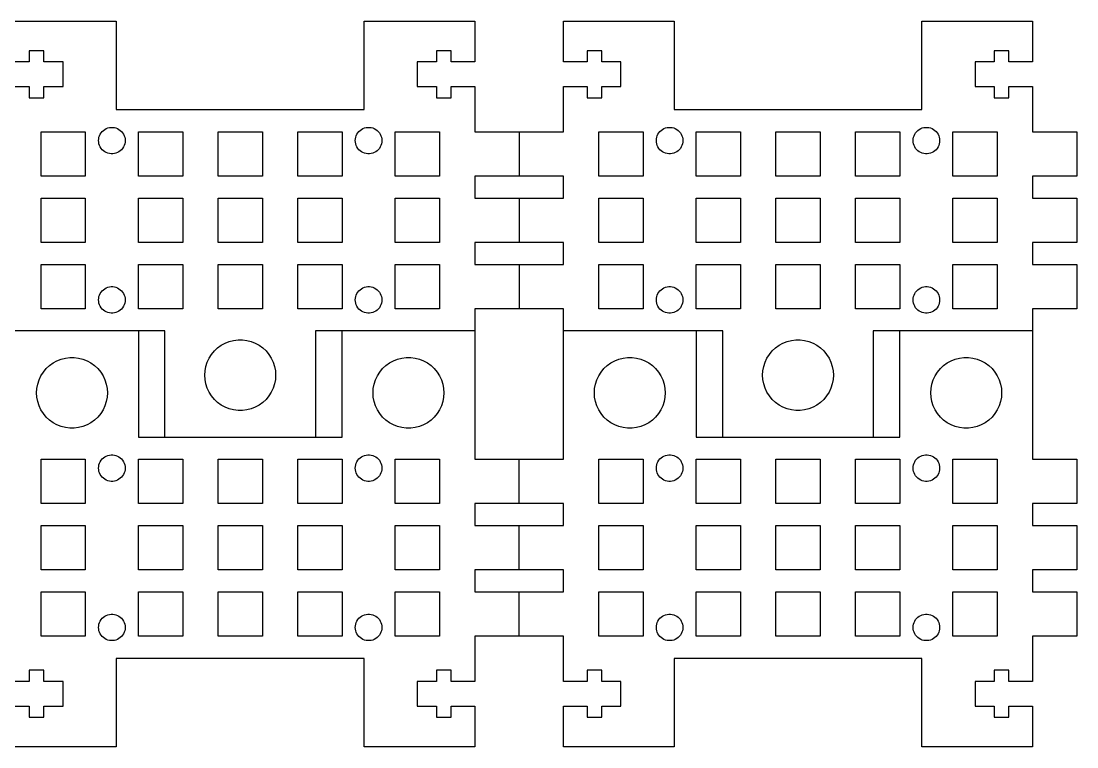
# Model space of a CAD drawing. Extents: x 0 to 538, y 0 to 85.
# Drawn here: x 418.9 to 538.1, y 2.6 to 84.6 of the extents above; entities that cross this region are included whole.
import ezdxf

# ---------------------------------------------------------------- set-up
doc = ezdxf.new("R2010")
doc.units = 0
doc.layers.add('LAYER_1', color=7, linetype='CONTINUOUS')

msp = doc.modelspace()

# ---------------------------------------------------------------- linework, layer by layer
at = {"layer": 'LAYER_1', "color": 7}
msp.add_line((480.1411, 52.141079), (470.141085, 52.141079), dxfattribs=at)
for points in [[(417.141085, 84.641087), (429.641085, 84.641087), (429.641085, 74.641076), (457.641085, 74.641076), (457.641085, 84.641087), (470.141085, 84.641087), (470.141085, 80.041085), (467.466085, 80.041085), (467.466085, 81.291087), (465.816085, 81.291087), (465.816085, 80.041085), (463.641085, 80.041085), (463.641085, 77.241085), (465.816085, 77.241085), (465.816085, 75.991086), (467.466085, 75.991086), (467.466085, 77.241085), (470.141085, 77.241085), (470.141085, 72.141095), (480.1411, 72.141095)], [(480.1411, 72.141095), (480.1411, 77.241085), (482.8161, 77.241085), (482.8161, 75.991086), (484.4661, 75.991086), (484.4661, 77.241085), (486.6411, 77.241085), (486.6411, 80.041085), (484.4661, 80.041085), (484.4661, 81.291087), (482.8161, 81.291087), (482.8161, 80.041085), (480.1411, 80.041085), (480.1411, 84.641087), (492.6411, 84.641087), (492.6411, 74.641076), (520.6411, 74.641076), (520.6411, 84.641087), (533.1411, 84.641087), (533.1411, 80.041085), (530.4661, 80.041085), (530.4661, 81.291087), (528.8161, 81.291087), (528.8161, 80.041085), (526.6411, 80.041085), (526.6411, 77.241085), (528.8161, 77.241085), (528.8161, 75.991086), (530.4661, 75.991086), (530.4661, 77.241085), (533.1411, 77.241085), (533.1411, 72.141095), (538.141099, 72.141095), (538.141099, 67.141077), (533.1411, 67.141077), (533.1411, 64.641096), (538.141099, 64.641096), (538.141099, 59.641078), (533.1411, 59.641078), (533.1411, 57.141097), (538.141099, 57.141097), (538.141099, 52.141079), (533.1411, 52.141079)], [(417.141085, 77.241085), (419.816085, 77.241085), (419.816085, 75.991086), (421.466085, 75.991086), (421.466085, 77.241085), (423.641085, 77.241085), (423.641085, 80.041085), (421.466085, 80.041085), (421.466085, 81.291087), (419.816085, 81.291087), (419.816085, 80.041085), (417.141085, 80.041085)], [(421.141085, 67.141077), (421.141085, 72.141095), (426.141085, 72.141095), (426.141085, 67.141077), (421.141085, 67.141077)], [(427.641085, 71.141097), (427.653085, 71.329086), (427.688085, 71.514082), (427.746085, 71.693096), (427.827085, 71.864094), (427.927085, 72.023098), (428.048085, 72.168076), (428.185085, 72.29708), (428.337085, 72.40709), (428.502085, 72.498078), (428.677085, 72.568098), (428.860085, 72.6141), (429.047085, 72.638089), (429.235085, 72.638089), (429.422085, 72.6141), (429.605085, 72.568098), (429.780085, 72.498078), (429.945085, 72.40709), (430.097085, 72.29708), (430.234085, 72.168076), (430.355085, 72.023098), (430.455085, 71.864094), (430.536085, 71.693096), (430.594085, 71.514082), (430.629085, 71.329086), (430.641085, 71.141097), (430.629085, 70.953081), (430.594085, 70.768084), (430.536085, 70.589099), (430.455085, 70.418072), (430.355085, 70.259097), (430.234085, 70.114091), (430.097085, 69.985087), (429.945085, 69.875077), (429.780085, 69.784088), (429.605085, 69.714097), (429.422085, 69.668095), (429.235085, 69.644106), (429.047085, 69.644078), (428.860085, 69.668067), (428.677085, 69.714097), (428.502085, 69.784088), (428.337085, 69.875077), (428.185085, 69.985087), (428.048085, 70.114091), (427.927085, 70.259097), (427.827085, 70.418072), (427.746085, 70.589099), (427.688085, 70.768084), (427.653085, 70.953081), (427.641085, 71.141097)], [(432.141085, 67.141077), (432.141085, 72.141095), (437.141085, 72.141095), (437.141085, 67.141077), (432.141085, 67.141077)], [(441.141085, 67.141077), (441.141085, 72.141095), (446.141085, 72.141095), (446.141085, 67.141077), (441.141085, 67.141077)], [(450.141085, 67.141077), (450.141085, 72.141095), (455.141085, 72.141095), (455.141085, 67.141077), (450.141085, 67.141077)], [(456.641085, 71.141097), (456.653085, 71.329086), (456.688085, 71.514082), (456.746085, 71.693096), (456.827085, 71.864094), (456.927085, 72.023098), (457.048085, 72.168076), (457.185085, 72.29708), (457.337085, 72.40709), (457.502085, 72.498078), (457.677085, 72.568098), (457.860085, 72.6141), (458.047085, 72.638089), (458.235085, 72.638089), (458.422085, 72.6141), (458.605085, 72.568098), (458.780085, 72.498078), (458.945085, 72.40709), (459.097085, 72.29708), (459.234085, 72.168076), (459.355085, 72.023098), (459.455085, 71.864094), (459.536085, 71.693096), (459.594085, 71.514082), (459.629085, 71.329086), (459.641085, 71.141097), (459.629085, 70.953081), (459.594085, 70.768084), (459.536085, 70.589099), (459.455085, 70.418072), (459.355085, 70.259097), (459.234085, 70.114091), (459.097085, 69.985087), (458.945085, 69.875077), (458.780085, 69.784088), (458.605085, 69.714097), (458.422085, 69.668095), (458.235085, 69.644106), (458.047085, 69.644078), (457.860085, 69.668067), (457.677085, 69.714097), (457.502085, 69.784088), (457.337085, 69.875077), (457.185085, 69.985087), (457.048085, 70.114091), (456.927085, 70.259097), (456.827085, 70.418072), (456.746085, 70.589099), (456.688085, 70.768084), (456.653085, 70.953081), (456.641085, 71.141097)], [(461.141085, 67.141077), (461.141085, 72.141095), (466.141085, 72.141095), (466.141085, 67.141077), (461.141085, 67.141077)], [(475.141084, 72.141095), (475.141084, 67.141077)], [(484.1411, 67.141077), (484.1411, 72.141095), (489.1411, 72.141095), (489.1411, 67.141077), (484.1411, 67.141077)], [(490.6411, 71.141097), (490.6531, 71.329086), (490.6881, 71.514082), (490.7461, 71.693096), (490.8271, 71.864094), (490.9271, 72.023098), (491.0481, 72.168076), (491.1851, 72.29708), (491.3371, 72.40709), (491.5021, 72.498078), (491.6771, 72.568098), (491.8601, 72.6141), (492.0471, 72.638089), (492.2351, 72.638089), (492.4221, 72.6141), (492.6051, 72.568098), (492.7801, 72.498078), (492.9451, 72.40709), (493.0971, 72.29708), (493.2341, 72.168076), (493.3551, 72.023098), (493.4551, 71.864094), (493.5361, 71.693096), (493.5941, 71.514082), (493.6291, 71.329086), (493.6411, 71.141097), (493.6291, 70.953081), (493.5941, 70.768084), (493.5361, 70.589099), (493.4551, 70.418072), (493.3551, 70.259097), (493.2341, 70.114091), (493.0971, 69.985087), (492.9451, 69.875077), (492.7801, 69.784088), (492.6051, 69.714097), (492.4221, 69.668095), (492.2351, 69.644106), (492.0471, 69.644078), (491.8601, 69.668067), (491.6771, 69.714097), (491.5021, 69.784088), (491.3371, 69.875077), (491.1851, 69.985087), (491.0481, 70.114091), (490.9271, 70.259097), (490.8271, 70.418072), (490.7461, 70.589099), (490.6881, 70.768084), (490.6531, 70.953081), (490.6411, 71.141097)], [(495.1411, 67.141077), (495.1411, 72.141095), (500.1411, 72.141095), (500.1411, 67.141077), (495.1411, 67.141077)], [(504.1411, 67.141077), (504.1411, 72.141095), (509.1411, 72.141095), (509.1411, 67.141077), (504.1411, 67.141077)], [(513.1411, 67.141077), (513.1411, 72.141095), (518.1411, 72.141095), (518.1411, 67.141077), (513.1411, 67.141077)], [(519.6411, 71.141097), (519.6531, 71.329086), (519.6881, 71.514082), (519.7461, 71.693096), (519.8271, 71.864094), (519.9271, 72.023098), (520.0481, 72.168076), (520.1851, 72.29708), (520.3371, 72.40709), (520.5021, 72.498078), (520.6771, 72.568098), (520.8601, 72.6141), (521.0471, 72.638089), (521.2351, 72.638089), (521.4221, 72.6141), (521.6051, 72.568098), (521.7801, 72.498078), (521.9451, 72.40709), (522.0971, 72.29708), (522.2341, 72.168076), (522.3551, 72.023098), (522.4551, 71.864094), (522.5361, 71.693096), (522.5941, 71.514082), (522.6291, 71.329086), (522.6411, 71.141097), (522.6291, 70.953081), (522.5941, 70.768084), (522.5361, 70.589099), (522.4551, 70.418072), (522.3551, 70.259097), (522.2341, 70.114091), (522.0971, 69.985087), (521.9451, 69.875077), (521.7801, 69.784088), (521.6051, 69.714097), (521.4221, 69.668095), (521.2351, 69.644106), (521.0471, 69.644078), (520.8601, 69.668067), (520.6771, 69.714097), (520.5021, 69.784088), (520.3371, 69.875077), (520.1851, 69.985087), (520.0481, 70.114091), (519.9271, 70.259097), (519.8271, 70.418072), (519.7461, 70.589099), (519.6881, 70.768084), (519.6531, 70.953081), (519.6411, 71.141097)], [(524.1411, 67.141077), (524.1411, 72.141095), (529.1411, 72.141095), (529.1411, 67.141077), (524.1411, 67.141077)], [(480.1411, 67.141077), (470.141085, 67.141077), (470.141085, 64.641096), (480.1411, 64.641096)], [(480.1411, 64.641096), (480.1411, 67.141077)], [(421.141085, 59.641078), (421.141085, 64.641096), (426.141085, 64.641096), (426.141085, 59.641078), (421.141085, 59.641078)], [(432.141085, 59.641078), (432.141085, 64.641096), (437.141085, 64.641096), (437.141085, 59.641078), (432.141085, 59.641078)], [(441.141085, 59.641078), (441.141085, 64.641096), (446.141085, 64.641096), (446.141085, 59.641078), (441.141085, 59.641078)], [(450.141085, 59.641078), (450.141085, 64.641096), (455.141085, 64.641096), (455.141085, 59.641078), (450.141085, 59.641078)], [(461.141085, 59.641078), (461.141085, 64.641096), (466.141085, 64.641096), (466.141085, 59.641078), (461.141085, 59.641078)], [(475.141084, 64.641096), (475.141084, 59.641078)], [(484.1411, 59.641078), (484.1411, 64.641096), (489.1411, 64.641096), (489.1411, 59.641078), (484.1411, 59.641078)], [(495.1411, 59.641078), (495.1411, 64.641096), (500.1411, 64.641096), (500.1411, 59.641078), (495.1411, 59.641078)], [(504.1411, 59.641078), (504.1411, 64.641096), (509.1411, 64.641096), (509.1411, 59.641078), (504.1411, 59.641078)], [(513.1411, 59.641078), (513.1411, 64.641096), (518.1411, 64.641096), (518.1411, 59.641078), (513.1411, 59.641078)], [(524.1411, 59.641078), (524.1411, 64.641096), (529.1411, 64.641096), (529.1411, 59.641078), (524.1411, 59.641078)], [(480.1411, 59.641078), (470.141085, 59.641078), (470.141085, 57.141097), (480.1411, 57.141097)], [(480.1411, 57.141097), (480.1411, 59.641078)], [(421.141085, 52.141079), (421.141085, 57.141097), (426.141085, 57.141097), (426.141085, 52.141079), (421.141085, 52.141079)], [(432.141085, 52.141079), (432.141085, 57.141097), (437.141085, 57.141097), (437.141085, 52.141079), (432.141085, 52.141079)], [(441.141085, 52.141079), (441.141085, 57.141097), (446.141085, 57.141097), (446.141085, 52.141079), (441.141085, 52.141079)], [(450.141085, 52.141079), (450.141085, 57.141097), (455.141085, 57.141097), (455.141085, 52.141079), (450.141085, 52.141079)], [(461.141085, 52.141079), (461.141085, 57.141097), (466.141085, 57.141097), (466.141085, 52.141079), (461.141085, 52.141079)], [(475.141084, 57.141097), (475.141084, 52.141079)], [(484.1411, 52.141079), (484.1411, 57.141097), (489.1411, 57.141097), (489.1411, 52.141079), (484.1411, 52.141079)], [(495.1411, 52.141079), (495.1411, 57.141097), (500.1411, 57.141097), (500.1411, 52.141079), (495.1411, 52.141079)], [(504.1411, 52.141079), (504.1411, 57.141097), (509.1411, 57.141097), (509.1411, 52.141079), (504.1411, 52.141079)], [(513.1411, 52.141079), (513.1411, 57.141097), (518.1411, 57.141097), (518.1411, 52.141079), (513.1411, 52.141079)], [(524.1411, 52.141079), (524.1411, 57.141097), (529.1411, 57.141097), (529.1411, 52.141079), (524.1411, 52.141079)], [(427.641085, 53.141077), (427.653085, 53.329093), (427.688085, 53.51409), (427.746085, 53.693075), (427.827085, 53.864074), (427.927085, 54.023078), (428.048085, 54.168084), (428.185085, 54.297087), (428.337085, 54.407098), (428.502085, 54.498086), (428.677085, 54.568077), (428.860085, 54.614079), (429.047085, 54.638068), (429.235085, 54.638097), (429.422085, 54.614108), (429.605085, 54.568077), (429.780085, 54.498086), (429.945085, 54.407098), (430.097085, 54.297087), (430.234085, 54.168084), (430.355085, 54.023078), (430.455085, 53.864074), (430.536085, 53.693075), (430.594085, 53.51409), (430.629085, 53.329093), (430.641085, 53.141077), (430.629085, 52.953089), (430.594085, 52.768092), (430.536085, 52.589079), (430.455085, 52.41808), (430.355085, 52.259076), (430.234085, 52.114099), (430.097085, 51.985095), (429.945085, 51.875085), (429.780085, 51.784096), (429.605085, 51.714077), (429.422085, 51.668075), (429.235085, 51.644086), (429.047085, 51.644086), (428.860085, 51.668075), (428.677085, 51.714077), (428.502085, 51.784096), (428.337085, 51.875085), (428.185085, 51.985095), (428.048085, 52.114099), (427.927085, 52.259076), (427.827085, 52.41808), (427.746085, 52.589079), (427.688085, 52.768092), (427.653085, 52.953089), (427.641085, 53.141077)], [(456.641085, 53.141077), (456.653085, 53.329093), (456.688085, 53.51409), (456.746085, 53.693075), (456.827085, 53.864074), (456.927085, 54.023078), (457.048085, 54.168084), (457.185085, 54.297087), (457.337085, 54.407098), (457.502085, 54.498086), (457.677085, 54.568077), (457.860085, 54.614079), (458.047085, 54.638068), (458.235085, 54.638097), (458.422085, 54.614108), (458.605085, 54.568077), (458.780085, 54.498086), (458.945085, 54.407098), (459.097085, 54.297087), (459.234085, 54.168084), (459.355085, 54.023078), (459.455085, 53.864074), (459.536085, 53.693075), (459.594085, 53.51409), (459.629085, 53.329093), (459.641085, 53.141077), (459.629085, 52.953089), (459.594085, 52.768092), (459.536085, 52.589079), (459.455085, 52.41808), (459.355085, 52.259076), (459.234085, 52.114099), (459.097085, 51.985095), (458.945085, 51.875085), (458.780085, 51.784096), (458.605085, 51.714077), (458.422085, 51.668075), (458.235085, 51.644086), (458.047085, 51.644086), (457.860085, 51.668075), (457.677085, 51.714077), (457.502085, 51.784096), (457.337085, 51.875085), (457.185085, 51.985095), (457.048085, 52.114099), (456.927085, 52.259076), (456.827085, 52.41808), (456.746085, 52.589079), (456.688085, 52.768092), (456.653085, 52.953089), (456.641085, 53.141077)], [(490.6411, 53.141077), (490.6531, 53.329093), (490.6881, 53.51409), (490.7461, 53.693075), (490.8271, 53.864074), (490.9271, 54.023078), (491.0481, 54.168084), (491.1851, 54.297087), (491.3371, 54.407098), (491.5021, 54.498086), (491.6771, 54.568077), (491.8601, 54.614079), (492.0471, 54.638068), (492.2351, 54.638097), (492.4221, 54.614108), (492.6051, 54.568077), (492.7801, 54.498086), (492.9451, 54.407098), (493.0971, 54.297087), (493.2341, 54.168084), (493.3551, 54.023078), (493.4551, 53.864074), (493.5361, 53.693075), (493.5941, 53.51409), (493.6291, 53.329093), (493.6411, 53.141077), (493.6291, 52.953089), (493.5941, 52.768092), (493.5361, 52.589079), (493.4551, 52.41808), (493.3551, 52.259076), (493.2341, 52.114099), (493.0971, 51.985095), (492.9451, 51.875085), (492.7801, 51.784096), (492.6051, 51.714077), (492.4221, 51.668075), (492.2351, 51.644086), (492.0471, 51.644086), (491.8601, 51.668075), (491.6771, 51.714077), (491.5021, 51.784096), (491.3371, 51.875085), (491.1851, 51.985095), (491.0481, 52.114099), (490.9271, 52.259076), (490.8271, 52.41808), (490.7461, 52.589079), (490.6881, 52.768092), (490.6531, 52.953089), (490.6411, 53.141077)], [(519.6411, 53.141077), (519.6531, 53.329093), (519.6881, 53.51409), (519.7461, 53.693075), (519.8271, 53.864074), (519.9271, 54.023078), (520.0481, 54.168084), (520.1851, 54.297087), (520.3371, 54.407098), (520.5021, 54.498086), (520.6771, 54.568077), (520.8601, 54.614079), (521.0471, 54.638068), (521.2351, 54.638097), (521.4221, 54.614108), (521.6051, 54.568077), (521.7801, 54.498086), (521.9451, 54.407098), (522.0971, 54.297087), (522.2341, 54.168084), (522.3551, 54.023078), (522.4551, 53.864074), (522.5361, 53.693075), (522.5941, 53.51409), (522.6291, 53.329093), (522.6411, 53.141077), (522.6291, 52.953089), (522.5941, 52.768092), (522.5361, 52.589079), (522.4551, 52.41808), (522.3551, 52.259076), (522.2341, 52.114099), (522.0971, 51.985095), (521.9451, 51.875085), (521.7801, 51.784096), (521.6051, 51.714077), (521.4221, 51.668075), (521.2351, 51.644086), (521.0471, 51.644086), (520.8601, 51.668075), (520.6771, 51.714077), (520.5021, 51.784096), (520.3371, 51.875085), (520.1851, 51.985095), (520.0481, 52.114099), (519.9271, 52.259076), (519.8271, 52.41808), (519.7461, 52.589079), (519.6881, 52.768092), (519.6531, 52.953089), (519.6411, 53.141077)], [(470.141085, 52.141079), (470.141085, 35.141127), (480.1411, 35.141127)], [(533.1411, 52.141079), (533.1411, 35.141127), (538.141099, 35.141127), (538.141099, 30.141109), (533.1411, 30.141109), (533.1411, 27.641128), (538.141099, 27.641128), (538.141099, 22.64111), (533.1411, 22.64111), (533.1411, 20.141129), (538.141099, 20.141129), (538.141099, 15.141111), (533.1411, 15.141111), (533.1411, 10.041121), (530.4661, 10.041121), (530.4661, 11.29112), (528.8161, 11.29112), (528.8161, 10.041121), (526.6411, 10.041121), (526.6411, 7.241121), (528.8161, 7.241121), (528.8161, 5.991119), (530.4661, 5.991119), (530.4661, 7.241121), (533.1411, 7.241121), (533.1411, 2.641119), (520.6411, 2.641119), (520.6411, 12.64113), (492.6411, 12.64113), (492.6411, 2.641119), (480.1411, 2.641119), (480.1411, 7.241121), (482.8161, 7.241121), (482.8161, 5.991119), (484.4661, 5.991119), (484.4661, 7.241121), (486.6411, 7.241121), (486.6411, 10.041121), (484.4661, 10.041121), (484.4661, 11.29112), (482.8161, 11.29112), (482.8161, 10.041121), (480.1411, 10.041121), (480.1411, 15.141111)], [(480.1411, 35.141127), (480.1411, 52.141079)], [(435.141085, 37.641094), (435.141085, 49.641098), (417.141085, 49.641098)], [(432.141085, 49.641112), (432.141085, 37.641108), (455.141085, 37.641108), (455.141085, 49.641112)], [(470.141085, 49.641098), (452.141085, 49.641098), (452.141085, 37.641094)], [(498.1411, 37.641094), (498.1411, 49.641098), (480.1411, 49.641098)], [(495.1411, 49.641112), (495.1411, 37.641108), (518.1411, 37.641108), (518.1411, 49.641112)], [(533.1411, 49.641098), (515.1411, 49.641098), (515.1411, 37.641094)], [(439.641085, 44.64108), (439.673085, 45.142081), (439.767085, 45.636083), (439.922085, 46.113095), (440.136085, 46.568093), (440.405085, 46.992076), (440.725085, 47.379087), (441.091085, 47.723088), (441.498085, 48.018095), (441.938085, 48.260072), (442.405085, 48.445097), (442.891085, 48.570093), (443.390085, 48.633085), (443.892085, 48.633085), (444.391085, 48.570093), (444.877085, 48.445097), (445.344085, 48.260072), (445.784085, 48.018095), (446.191085, 47.723088), (446.557085, 47.379087), (446.877085, 46.992076), (447.146085, 46.568093), (447.360085, 46.113095), (447.515085, 45.636083), (447.609085, 45.142081), (447.641085, 44.64108), (447.609085, 44.140079), (447.515085, 43.646077), (447.360085, 43.169093), (447.146085, 42.714095), (446.877085, 42.290084), (446.557085, 41.903073), (446.191085, 41.559072), (445.784085, 41.264093), (445.344085, 41.022088), (444.877085, 40.837091), (444.391085, 40.712095), (443.892085, 40.649075), (443.390085, 40.649075), (442.891085, 40.712095), (442.405085, 40.837091), (441.938085, 41.022088), (441.498085, 41.264093), (441.091085, 41.559072), (440.725085, 41.903073), (440.405085, 42.290084), (440.136085, 42.714095), (439.922085, 43.169093), (439.767085, 43.646077), (439.673085, 44.140079), (439.641085, 44.64108)], [(502.6411, 44.64108), (502.6731, 45.142081), (502.7671, 45.636083), (502.9221, 46.113095), (503.1361, 46.568093), (503.4051, 46.992076), (503.7251, 47.379087), (504.0911, 47.723088), (504.4981, 48.018095), (504.9381, 48.260072), (505.4051, 48.445097), (505.8911, 48.570093), (506.3901, 48.633085), (506.8921, 48.633085), (507.3911, 48.570093), (507.8771, 48.445097), (508.3441, 48.260072), (508.7841, 48.018095), (509.1911, 47.723088), (509.5571, 47.379087), (509.8771, 46.992076), (510.1461, 46.568093), (510.3601, 46.113095), (510.5151, 45.636083), (510.6091, 45.142081), (510.6411, 44.64108), (510.6091, 44.140079), (510.5151, 43.646077), (510.3601, 43.169093), (510.1461, 42.714095), (509.8771, 42.290084), (509.5571, 41.903073), (509.1911, 41.559072), (508.7841, 41.264093), (508.3441, 41.022088), (507.8771, 40.837091), (507.3911, 40.712095), (506.8921, 40.649075), (506.3901, 40.649075), (505.8911, 40.712095), (505.4051, 40.837091), (504.9381, 41.022088), (504.4981, 41.264093), (504.0911, 41.559072), (503.7251, 41.903073), (503.4051, 42.290084), (503.1361, 42.714095), (502.9221, 43.169093), (502.7671, 43.646077), (502.6731, 44.140079), (502.6411, 44.64108)], [(428.641085, 42.641126), (428.609085, 42.140125), (428.515085, 41.646124), (428.360085, 41.169112), (428.146085, 40.714113), (427.877085, 40.29013), (427.557085, 39.903119), (427.191085, 39.559118), (426.784085, 39.264112), (426.344085, 39.022134), (425.877085, 38.837109), (425.391085, 38.712113), (424.892085, 38.649121), (424.390085, 38.649121), (423.891085, 38.712113), (423.405085, 38.837109), (422.938085, 39.022134), (422.498085, 39.264112), (422.091085, 39.559118), (421.725085, 39.903119), (421.405085, 40.29013), (421.136085, 40.714113), (420.922085, 41.169112), (420.767085, 41.646124), (420.673085, 42.140125), (420.641085, 42.641126), (420.673085, 43.142127), (420.767085, 43.636129), (420.922085, 44.113113), (421.136085, 44.568111), (421.405085, 44.992122), (421.725085, 45.379133), (422.091085, 45.723134), (422.498085, 46.018113), (422.938085, 46.260118), (423.405085, 46.445115), (423.891085, 46.570111), (424.390085, 46.633131), (424.892085, 46.633131), (425.391085, 46.570111), (425.877085, 46.445115), (426.344085, 46.260118), (426.784085, 46.018113), (427.191085, 45.723134), (427.557085, 45.379133), (427.877085, 44.992122), (428.146085, 44.568111), (428.360085, 44.113113), (428.515085, 43.636129), (428.609085, 43.142127), (428.641085, 42.641126)], [(466.641085, 42.641126), (466.609085, 42.140125), (466.515085, 41.646124), (466.360085, 41.169112), (466.146085, 40.714113), (465.877085, 40.29013), (465.557085, 39.903119), (465.191085, 39.559118), (464.784085, 39.264112), (464.344085, 39.022134), (463.877085, 38.837109), (463.391085, 38.712113), (462.892085, 38.649121), (462.390085, 38.649121), (461.891085, 38.712113), (461.405085, 38.837109), (460.938085, 39.022134), (460.498085, 39.264112), (460.091085, 39.559118), (459.725085, 39.903119), (459.405085, 40.29013), (459.136085, 40.714113), (458.922085, 41.169112), (458.767085, 41.646124), (458.673085, 42.140125), (458.641085, 42.641126), (458.673085, 43.142127), (458.767085, 43.636129), (458.922085, 44.113113), (459.136085, 44.568111), (459.405085, 44.992122), (459.725085, 45.379133), (460.091085, 45.723134), (460.498085, 46.018113), (460.938085, 46.260118), (461.405085, 46.445115), (461.891085, 46.570111), (462.390085, 46.633131), (462.892085, 46.633131), (463.391085, 46.570111), (463.877085, 46.445115), (464.344085, 46.260118), (464.784085, 46.018113), (465.191085, 45.723134), (465.557085, 45.379133), (465.877085, 44.992122), (466.146085, 44.568111), (466.360085, 44.113113), (466.515085, 43.636129), (466.609085, 43.142127), (466.641085, 42.641126)], [(491.6411, 42.641126), (491.6091, 42.140125), (491.5151, 41.646124), (491.3601, 41.169112), (491.1461, 40.714113), (490.8771, 40.29013), (490.5571, 39.903119), (490.1911, 39.559118), (489.7841, 39.264112), (489.3441, 39.022134), (488.8771, 38.837109), (488.3911, 38.712113), (487.8921, 38.649121), (487.3901, 38.649121), (486.8911, 38.712113), (486.4051, 38.837109), (485.9381, 39.022134), (485.4981, 39.264112), (485.0911, 39.559118), (484.7251, 39.903119), (484.4051, 40.29013), (484.1361, 40.714113), (483.9221, 41.169112), (483.7671, 41.646124), (483.6731, 42.140125), (483.6411, 42.641126), (483.6731, 43.142127), (483.7671, 43.636129), (483.9221, 44.113113), (484.1361, 44.568111), (484.4051, 44.992122), (484.7251, 45.379133), (485.0911, 45.723134), (485.4981, 46.018113), (485.9381, 46.260118), (486.4051, 46.445115), (486.8911, 46.570111), (487.3901, 46.633131), (487.8921, 46.633131), (488.3911, 46.570111), (488.8771, 46.445115), (489.3441, 46.260118), (489.7841, 46.018113), (490.1911, 45.723134), (490.5571, 45.379133), (490.8771, 44.992122), (491.1461, 44.568111), (491.3601, 44.113113), (491.5151, 43.636129), (491.6091, 43.142127), (491.6411, 42.641126)], [(529.6411, 42.641126), (529.6091, 42.140125), (529.5151, 41.646124), (529.3601, 41.169112), (529.1461, 40.714113), (528.8771, 40.29013), (528.5571, 39.903119), (528.1911, 39.559118), (527.7841, 39.264112), (527.3441, 39.022134), (526.8771, 38.837109), (526.3911, 38.712113), (525.8921, 38.649121), (525.3901, 38.649121), (524.8911, 38.712113), (524.4051, 38.837109), (523.9381, 39.022134), (523.4981, 39.264112), (523.0911, 39.559118), (522.7251, 39.903119), (522.4051, 40.29013), (522.1361, 40.714113), (521.9221, 41.169112), (521.7671, 41.646124), (521.6731, 42.140125), (521.6411, 42.641126), (521.6731, 43.142127), (521.7671, 43.636129), (521.9221, 44.113113), (522.1361, 44.568111), (522.4051, 44.992122), (522.7251, 45.379133), (523.0911, 45.723134), (523.4981, 46.018113), (523.9381, 46.260118), (524.4051, 46.445115), (524.8911, 46.570111), (525.3901, 46.633131), (525.8921, 46.633131), (526.3911, 46.570111), (526.8771, 46.445115), (527.3441, 46.260118), (527.7841, 46.018113), (528.1911, 45.723134), (528.5571, 45.379133), (528.8771, 44.992122), (529.1461, 44.568111), (529.3601, 44.113113), (529.5151, 43.636129), (529.6091, 43.142127), (529.6411, 42.641126)], [(426.141085, 35.141127), (426.141085, 30.141109), (421.141085, 30.141109), (421.141085, 35.141127), (426.141085, 35.141127)], [(430.641085, 34.141129), (430.629085, 33.953113), (430.594085, 33.768116), (430.536085, 33.589131), (430.455085, 33.418132), (430.355085, 33.259128), (430.234085, 33.114122), (430.097085, 32.985119), (429.945085, 32.875108), (429.780085, 32.78412), (429.605085, 32.714129), (429.422085, 32.668127), (429.235085, 32.644138), (429.047085, 32.64411), (428.860085, 32.668098), (428.677085, 32.714129), (428.502085, 32.78412), (428.337085, 32.875108), (428.185085, 32.985119), (428.048085, 33.114122), (427.927085, 33.259128), (427.827085, 33.418132), (427.746085, 33.589131), (427.688085, 33.768116), (427.653085, 33.953113), (427.641085, 34.141129), (427.653085, 34.329117), (427.688085, 34.514114), (427.746085, 34.693128), (427.827085, 34.864126), (427.927085, 35.02313), (428.048085, 35.168108), (428.185085, 35.297111), (428.337085, 35.407122), (428.502085, 35.49811), (428.677085, 35.568129), (428.860085, 35.614132), (429.047085, 35.63812), (429.235085, 35.63812), (429.422085, 35.614132), (429.605085, 35.568129), (429.780085, 35.49811), (429.945085, 35.407122), (430.097085, 35.297111), (430.234085, 35.168108), (430.355085, 35.02313), (430.455085, 34.864126), (430.536085, 34.693128), (430.594085, 34.514114), (430.629085, 34.329117), (430.641085, 34.141129)], [(437.141085, 35.141127), (437.141085, 30.141109), (432.141085, 30.141109), (432.141085, 35.141127), (437.141085, 35.141127)], [(446.141085, 35.141127), (446.141085, 30.141109), (441.141085, 30.141109), (441.141085, 35.141127), (446.141085, 35.141127)], [(455.141085, 35.141127), (455.141085, 30.141109), (450.141085, 30.141109), (450.141085, 35.141127), (455.141085, 35.141127)], [(459.641085, 34.141129), (459.629085, 33.953113), (459.594085, 33.768116), (459.536085, 33.589131), (459.455085, 33.418132), (459.355085, 33.259128), (459.234085, 33.114122), (459.097085, 32.985119), (458.945085, 32.875108), (458.780085, 32.78412), (458.605085, 32.714129), (458.422085, 32.668127), (458.235085, 32.644138), (458.047085, 32.64411), (457.860085, 32.668098), (457.677085, 32.714129), (457.502085, 32.78412), (457.337085, 32.875108), (457.185085, 32.985119), (457.048085, 33.114122), (456.927085, 33.259128), (456.827085, 33.418132), (456.746085, 33.589131), (456.688085, 33.768116), (456.653085, 33.953113), (456.641085, 34.141129), (456.653085, 34.329117), (456.688085, 34.514114), (456.746085, 34.693128), (456.827085, 34.864126), (456.927085, 35.02313), (457.048085, 35.168108), (457.185085, 35.297111), (457.337085, 35.407122), (457.502085, 35.49811), (457.677085, 35.568129), (457.860085, 35.614132), (458.047085, 35.63812), (458.235085, 35.63812), (458.422085, 35.614132), (458.605085, 35.568129), (458.780085, 35.49811), (458.945085, 35.407122), (459.097085, 35.297111), (459.234085, 35.168108), (459.355085, 35.02313), (459.455085, 34.864126), (459.536085, 34.693128), (459.594085, 34.514114), (459.629085, 34.329117), (459.641085, 34.141129)], [(466.141085, 35.141127), (466.141085, 30.141109), (461.141085, 30.141109), (461.141085, 35.141127), (466.141085, 35.141127)], [(475.141101, 30.141109), (475.141101, 35.141127)], [(489.1411, 35.141127), (489.1411, 30.141109), (484.1411, 30.141109), (484.1411, 35.141127), (489.1411, 35.141127)], [(493.6411, 34.141129), (493.6291, 33.953113), (493.5941, 33.768116), (493.5361, 33.589131), (493.4551, 33.418132), (493.3551, 33.259128), (493.2341, 33.114122), (493.0971, 32.985119), (492.9451, 32.875108), (492.7801, 32.78412), (492.6051, 32.714129), (492.4221, 32.668127), (492.2351, 32.644138), (492.0471, 32.64411), (491.8601, 32.668098), (491.6771, 32.714129), (491.5021, 32.78412), (491.3371, 32.875108), (491.1851, 32.985119), (491.0481, 33.114122), (490.9271, 33.259128), (490.8271, 33.418132), (490.7461, 33.589131), (490.6881, 33.768116), (490.6531, 33.953113), (490.6411, 34.141129), (490.6531, 34.329117), (490.6881, 34.514114), (490.7461, 34.693128), (490.8271, 34.864126), (490.9271, 35.02313), (491.0481, 35.168108), (491.1851, 35.297111), (491.3371, 35.407122), (491.5021, 35.49811), (491.6771, 35.568129), (491.8601, 35.614132), (492.0471, 35.63812), (492.2351, 35.63812), (492.4221, 35.614132), (492.6051, 35.568129), (492.7801, 35.49811), (492.9451, 35.407122), (493.0971, 35.297111), (493.2341, 35.168108), (493.3551, 35.02313), (493.4551, 34.864126), (493.5361, 34.693128), (493.5941, 34.514114), (493.6291, 34.329117), (493.6411, 34.141129)], [(500.1411, 35.141127), (500.1411, 30.141109), (495.1411, 30.141109), (495.1411, 35.141127), (500.1411, 35.141127)], [(509.1411, 35.141127), (509.1411, 30.141109), (504.1411, 30.141109), (504.1411, 35.141127), (509.1411, 35.141127)], [(518.1411, 35.141127), (518.1411, 30.141109), (513.1411, 30.141109), (513.1411, 35.141127), (518.1411, 35.141127)], [(522.6411, 34.141129), (522.6291, 33.953113), (522.5941, 33.768116), (522.5361, 33.589131), (522.4551, 33.418132), (522.3551, 33.259128), (522.2341, 33.114122), (522.0971, 32.985119), (521.9451, 32.875108), (521.7801, 32.78412), (521.6051, 32.714129), (521.4221, 32.668127), (521.2351, 32.644138), (521.0471, 32.64411), (520.8601, 32.668098), (520.6771, 32.714129), (520.5021, 32.78412), (520.3371, 32.875108), (520.1851, 32.985119), (520.0481, 33.114122), (519.9271, 33.259128), (519.8271, 33.418132), (519.7461, 33.589131), (519.6881, 33.768116), (519.6531, 33.953113), (519.6411, 34.141129), (519.6531, 34.329117), (519.6881, 34.514114), (519.7461, 34.693128), (519.8271, 34.864126), (519.9271, 35.02313), (520.0481, 35.168108), (520.1851, 35.297111), (520.3371, 35.407122), (520.5021, 35.49811), (520.6771, 35.568129), (520.8601, 35.614132), (521.0471, 35.63812), (521.2351, 35.63812), (521.4221, 35.614132), (521.6051, 35.568129), (521.7801, 35.49811), (521.9451, 35.407122), (522.0971, 35.297111), (522.2341, 35.168108), (522.3551, 35.02313), (522.4551, 34.864126), (522.5361, 34.693128), (522.5941, 34.514114), (522.6291, 34.329117), (522.6411, 34.141129)], [(529.1411, 35.141127), (529.1411, 30.141109), (524.1411, 30.141109), (524.1411, 35.141127), (529.1411, 35.141127)], [(480.1411, 30.141109), (470.141085, 30.141109), (470.141085, 27.641128), (480.1411, 27.641128)], [(480.1411, 27.641128), (480.1411, 30.141109)], [(426.141085, 27.641128), (426.141085, 22.64111), (421.141085, 22.64111), (421.141085, 27.641128), (426.141085, 27.641128)], [(437.141085, 27.641128), (437.141085, 22.64111), (432.141085, 22.64111), (432.141085, 27.641128), (437.141085, 27.641128)], [(446.141085, 27.641128), (446.141085, 22.64111), (441.141085, 22.64111), (441.141085, 27.641128), (446.141085, 27.641128)], [(455.141085, 27.641128), (455.141085, 22.64111), (450.141085, 22.64111), (450.141085, 27.641128), (455.141085, 27.641128)], [(466.141085, 27.641128), (466.141085, 22.64111), (461.141085, 22.64111), (461.141085, 27.641128), (466.141085, 27.641128)], [(475.141101, 22.64111), (475.141101, 27.641128)], [(489.1411, 27.641128), (489.1411, 22.64111), (484.1411, 22.64111), (484.1411, 27.641128), (489.1411, 27.641128)], [(500.1411, 27.641128), (500.1411, 22.64111), (495.1411, 22.64111), (495.1411, 27.641128), (500.1411, 27.641128)], [(509.1411, 27.641128), (509.1411, 22.64111), (504.1411, 22.64111), (504.1411, 27.641128), (509.1411, 27.641128)], [(518.1411, 27.641128), (518.1411, 22.64111), (513.1411, 22.64111), (513.1411, 27.641128), (518.1411, 27.641128)], [(529.1411, 27.641128), (529.1411, 22.64111), (524.1411, 22.64111), (524.1411, 27.641128), (529.1411, 27.641128)], [(480.1411, 22.64111), (470.141085, 22.64111), (470.141085, 20.141129), (480.1411, 20.141129)], [(480.1411, 20.141129), (480.1411, 22.64111)], [(426.141085, 20.141129), (426.141085, 15.141111), (421.141085, 15.141111), (421.141085, 20.141129), (426.141085, 20.141129)], [(437.141085, 20.141129), (437.141085, 15.141111), (432.141085, 15.141111), (432.141085, 20.141129), (437.141085, 20.141129)], [(446.141085, 20.141129), (446.141085, 15.141111), (441.141085, 15.141111), (441.141085, 20.141129), (446.141085, 20.141129)], [(455.141085, 20.141129), (455.141085, 15.141111), (450.141085, 15.141111), (450.141085, 20.141129), (455.141085, 20.141129)], [(466.141085, 20.141129), (466.141085, 15.141111), (461.141085, 15.141111), (461.141085, 20.141129), (466.141085, 20.141129)], [(475.141101, 15.141111), (475.141101, 20.141129)], [(489.1411, 20.141129), (489.1411, 15.141111), (484.1411, 15.141111), (484.1411, 20.141129), (489.1411, 20.141129)], [(500.1411, 20.141129), (500.1411, 15.141111), (495.1411, 15.141111), (495.1411, 20.141129), (500.1411, 20.141129)], [(509.1411, 20.141129), (509.1411, 15.141111), (504.1411, 15.141111), (504.1411, 20.141129), (509.1411, 20.141129)], [(518.1411, 20.141129), (518.1411, 15.141111), (513.1411, 15.141111), (513.1411, 20.141129), (518.1411, 20.141129)], [(529.1411, 20.141129), (529.1411, 15.141111), (524.1411, 15.141111), (524.1411, 20.141129), (529.1411, 20.141129)], [(430.641085, 16.141109), (430.629085, 15.95312), (430.594085, 15.768124), (430.536085, 15.58911), (430.455085, 15.418112), (430.355085, 15.259108), (430.234085, 15.11413), (430.097085, 14.985126), (429.945085, 14.875116), (429.780085, 14.784128), (429.605085, 14.714108), (429.422085, 14.668106), (429.235085, 14.644117), (429.047085, 14.644117), (428.860085, 14.668106), (428.677085, 14.714108), (428.502085, 14.784128), (428.337085, 14.875116), (428.185085, 14.985126), (428.048085, 15.11413), (427.927085, 15.259108), (427.827085, 15.418112), (427.746085, 15.58911), (427.688085, 15.768124), (427.653085, 15.95312), (427.641085, 16.141109), (427.653085, 16.329125), (427.688085, 16.514122), (427.746085, 16.693107), (427.827085, 16.864134), (427.927085, 17.02311), (428.048085, 17.168115), (428.185085, 17.297119), (428.337085, 17.407129), (428.502085, 17.498118), (428.677085, 17.568109), (428.860085, 17.614111), (429.047085, 17.6381), (429.235085, 17.638128), (429.422085, 17.614139), (429.605085, 17.568109), (429.780085, 17.498118), (429.945085, 17.407129), (430.097085, 17.297119), (430.234085, 17.168115), (430.355085, 17.02311), (430.455085, 16.864134), (430.536085, 16.693107), (430.594085, 16.514122), (430.629085, 16.329125), (430.641085, 16.141109)], [(459.641085, 16.141109), (459.629085, 15.95312), (459.594085, 15.768124), (459.536085, 15.58911), (459.455085, 15.418112), (459.355085, 15.259108), (459.234085, 15.11413), (459.097085, 14.985126), (458.945085, 14.875116), (458.780085, 14.784128), (458.605085, 14.714108), (458.422085, 14.668106), (458.235085, 14.644117), (458.047085, 14.644117), (457.860085, 14.668106), (457.677085, 14.714108), (457.502085, 14.784128), (457.337085, 14.875116), (457.185085, 14.985126), (457.048085, 15.11413), (456.927085, 15.259108), (456.827085, 15.418112), (456.746085, 15.58911), (456.688085, 15.768124), (456.653085, 15.95312), (456.641085, 16.141109), (456.653085, 16.329125), (456.688085, 16.514122), (456.746085, 16.693107), (456.827085, 16.864134), (456.927085, 17.02311), (457.048085, 17.168115), (457.185085, 17.297119), (457.337085, 17.407129), (457.502085, 17.498118), (457.677085, 17.568109), (457.860085, 17.614111), (458.047085, 17.6381), (458.235085, 17.638128), (458.422085, 17.614139), (458.605085, 17.568109), (458.780085, 17.498118), (458.945085, 17.407129), (459.097085, 17.297119), (459.234085, 17.168115), (459.355085, 17.02311), (459.455085, 16.864134), (459.536085, 16.693107), (459.594085, 16.514122), (459.629085, 16.329125), (459.641085, 16.141109)], [(493.6411, 16.141109), (493.6291, 15.95312), (493.5941, 15.768124), (493.5361, 15.58911), (493.4551, 15.418112), (493.3551, 15.259108), (493.2341, 15.11413), (493.0971, 14.985126), (492.9451, 14.875116), (492.7801, 14.784128), (492.6051, 14.714108), (492.4221, 14.668106), (492.2351, 14.644117), (492.0471, 14.644117), (491.8601, 14.668106), (491.6771, 14.714108), (491.5021, 14.784128), (491.3371, 14.875116), (491.1851, 14.985126), (491.0481, 15.11413), (490.9271, 15.259108), (490.8271, 15.418112), (490.7461, 15.58911), (490.6881, 15.768124), (490.6531, 15.95312), (490.6411, 16.141109), (490.6531, 16.329125), (490.6881, 16.514122), (490.7461, 16.693107), (490.8271, 16.864134), (490.9271, 17.02311), (491.0481, 17.168115), (491.1851, 17.297119), (491.3371, 17.407129), (491.5021, 17.498118), (491.6771, 17.568109), (491.8601, 17.614111), (492.0471, 17.6381), (492.2351, 17.638128), (492.4221, 17.614139), (492.6051, 17.568109), (492.7801, 17.498118), (492.9451, 17.407129), (493.0971, 17.297119), (493.2341, 17.168115), (493.3551, 17.02311), (493.4551, 16.864134), (493.5361, 16.693107), (493.5941, 16.514122), (493.6291, 16.329125), (493.6411, 16.141109)], [(522.6411, 16.141109), (522.6291, 15.95312), (522.5941, 15.768124), (522.5361, 15.58911), (522.4551, 15.418112), (522.3551, 15.259108), (522.2341, 15.11413), (522.0971, 14.985126), (521.9451, 14.875116), (521.7801, 14.784128), (521.6051, 14.714108), (521.4221, 14.668106), (521.2351, 14.644117), (521.0471, 14.644117), (520.8601, 14.668106), (520.6771, 14.714108), (520.5021, 14.784128), (520.3371, 14.875116), (520.1851, 14.985126), (520.0481, 15.11413), (519.9271, 15.259108), (519.8271, 15.418112), (519.7461, 15.58911), (519.6881, 15.768124), (519.6531, 15.95312), (519.6411, 16.141109), (519.6531, 16.329125), (519.6881, 16.514122), (519.7461, 16.693107), (519.8271, 16.864134), (519.9271, 17.02311), (520.0481, 17.168115), (520.1851, 17.297119), (520.3371, 17.407129), (520.5021, 17.498118), (520.6771, 17.568109), (520.8601, 17.614111), (521.0471, 17.6381), (521.2351, 17.638128), (521.4221, 17.614139), (521.6051, 17.568109), (521.7801, 17.498118), (521.9451, 17.407129), (522.0971, 17.297119), (522.2341, 17.168115), (522.3551, 17.02311), (522.4551, 16.864134), (522.5361, 16.693107), (522.5941, 16.514122), (522.6291, 16.329125), (522.6411, 16.141109)], [(480.1411, 15.141111), (470.141085, 15.141111), (470.141085, 10.041121), (467.466085, 10.041121), (467.466085, 11.29112), (465.816085, 11.29112), (465.816085, 10.041121), (463.641085, 10.041121), (463.641085, 7.241121), (465.816085, 7.241121), (465.816085, 5.991119), (467.466085, 5.991119), (467.466085, 7.241121), (470.141085, 7.241121), (470.141085, 2.641119), (457.641085, 2.641119), (457.641085, 12.64113), (429.641085, 12.64113), (429.641085, 2.641119), (417.141085, 2.641119)], [(417.141085, 7.241121), (419.816085, 7.241121), (419.816085, 5.991119), (421.466085, 5.991119), (421.466085, 7.241121), (423.641085, 7.241121), (423.641085, 10.041121), (421.466085, 10.041121), (421.466085, 11.29112), (419.816085, 11.29112), (419.816085, 10.041121), (417.141085, 10.041121)]]:
    msp.add_lwpolyline(points, dxfattribs=at)

doc.saveas('drawing.dxf')
